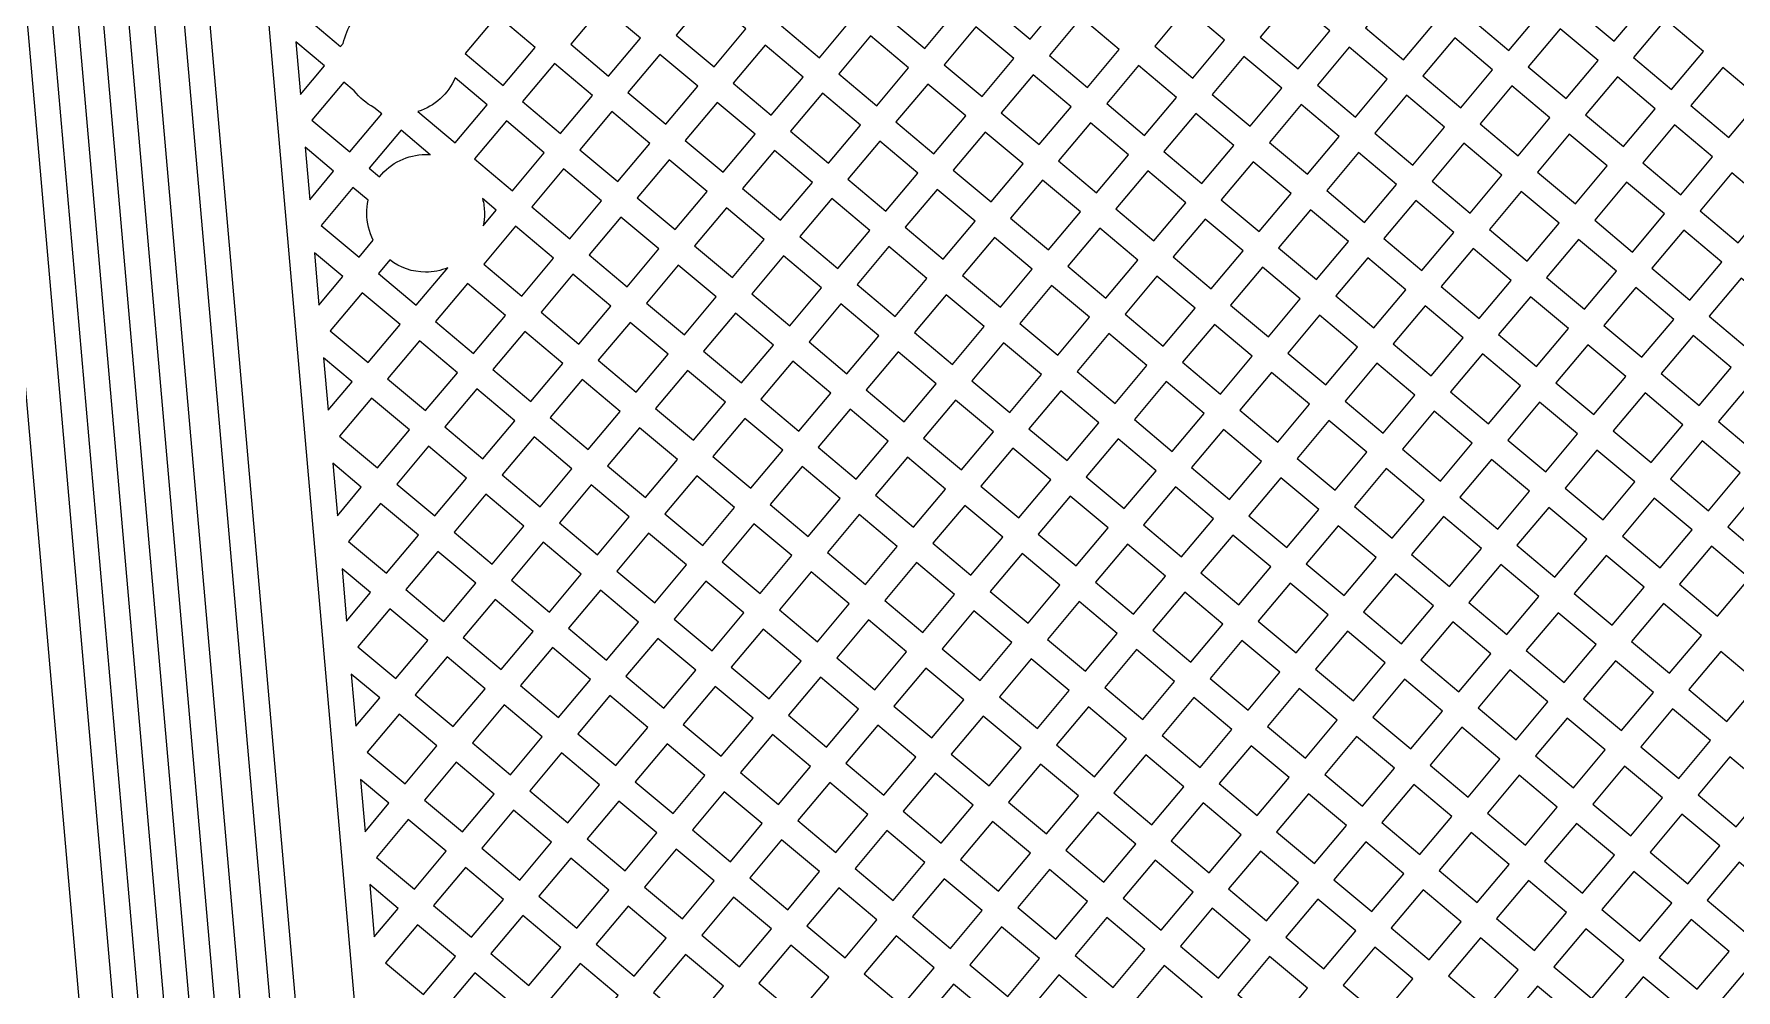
# Model space of a CAD drawing. Extents: x 592 to 965, y 89 to 353.
# Drawn here: x 665.55 to 670.69, y 137.94 to 140.83 of the extents above; entities that cross this region are included whole.
import ezdxf

# ---------------------------------------------------------------- set-up
doc = ezdxf.new("R2010")
doc.units = 0
doc.layers.add('bak_bak_ttr1-bcq8120', color=8, linetype='Continuous')

msp = doc.modelspace()

# ---------------------------------------------------------------- linework, layer by layer
at = {"layer": 'bak_bak_ttr1-bcq8120'}
for p, q in [((666.3376, 140.8056), (666.3514, 140.6471)), ((666.3654, 140.487), (666.3793, 140.3287)), ((666.3933, 140.1684), (666.4072, 140.0102)), ((666.4212, 139.8501), (666.435, 139.6918)), ((666.449, 139.5316), (666.4629, 139.3733)), ((666.4769, 139.2128), (666.4908, 139.0548)), ((666.5048, 138.8946), (666.5186, 138.7364)), ((666.5326, 138.5761), (666.5465, 138.4179)), ((666.5605, 138.2577), (666.5743, 138.0995))]:
    msp.add_line(p, q, dxfattribs=at)
for points in [[(665.8218, 187.6646, 0.034712), (665.9278, 182.3726), (666.0231, 181.7767, 0.047739), (666.8894, 179.2251, 0.022105), (667.1702, 178.6688), (667.2772, 178.4781, -0.077637), (669.404, 172.7601), (669.4471, 172.5491, -0.076833), (669.6846, 168.9622), (669.0222, 161.3909, -0.100018), (666.8937, 154.1699), (666.5191, 153.4607, 0.100044), (665.4336, 149.7784, 0.016847), (665.3841, 148.8547, 0.034667), (665.3919, 148.6961, -0.024933), (665.3922, 148.6924), (666.9182, 131.2461, 0.199042)], [(668.5486, 161.4414, -0.101561), (666.4053, 154.2514), (666.1236, 153.7259, 0.101681), (664.9585, 149.8155, 0.006169), (664.9345, 149.495, -0.010796), (664.9344, 149.4937, 0.004199), (664.9227, 149.2755, -0.016342), (664.9225, 149.2732, 0.00931), (664.9097, 148.7881, 0.02314), (664.913, 148.7266), (666.4587, 131.0687, 0.198924)], [(668.6959, 161.378, -0.101235), (666.57, 154.229), (666.2453, 153.6215, 0.101266), (665.1108, 149.8049, -0.003174), (665.0983, 149.6512, -0.008821), (665.0983, 149.6503, 0.003222), (665.0866, 149.4854, -0.00998), (665.0866, 149.4842, 0.004173), (665.0751, 149.27, -0.010765), (665.0751, 149.2686, 0.006649), (665.0642, 148.9264, -0.016591), (665.0641, 148.924, 0.013111), (665.0651, 148.7941, -0.040326), (665.0649, 148.788, 0.01914), (665.0645, 148.7794, 0.028636), (665.0692, 148.7133, 0.005084), (665.0731, 148.6635, -0.017693), (665.0732, 148.6609), (666.6037, 131.166, 0.198848)], [(668.8492, 161.3609, -0.099797), (666.7513, 154.234), (666.3434, 153.4601, 0.099806), (665.2643, 149.7914), (665.2386, 149.4734, 0.004174), (665.2274, 149.2616, -0.011025), (665.2273, 149.2602, 0.006623), (665.2166, 148.9234, -0.010285), (665.2166, 148.9221, 0.026067), (665.2247, 148.689, -0.017374), (665.225, 148.6866), (666.7553, 131.1892, 0.199826)], [(669.8485, 129.8112), (669.8299, 130.0796), (669.3527, 130.48, 0.19889), (668.4523, 130.7641), (667.2498, 130.6592, -0.200363), (666.7976, 130.8035), (666.6468, 130.9302, -0.198806), (666.5277, 131.1593), (664.9883, 148.7791, -0.019304), (664.9889, 148.7936, -0.013129), (664.988, 148.9277)], [(670.3156, 129.6822, 0.293484), (670.387, 129.8573, 0.17502), (670.1924, 130.1903), (669.6758, 130.6238, 0.198643), (668.6766, 130.9382), (667.2425, 130.8127, -0.138826), (666.9554, 130.8784, -0.037956), (666.8922, 130.9231, -0.020684), (666.8898, 130.925), (666.7539, 131.0394, -0.198537), (666.6792, 131.1852), (665.1491, 148.6798, -0.026648), (665.1405, 148.9262)], [(670.5956, 129.9308), (670.6078, 130.0711), (670.5793, 130.1325, 0.043847), (670.5336, 130.1781), (669.7361, 130.847, 0.198775), (668.8563, 131.1245), (667.1843, 130.9788, -0.20211), (666.989, 131.0414), (666.9119, 131.1061, -0.198938), (666.8422, 131.2394), (665.3159, 148.6895, -0.034151), (665.3078, 148.8562)], [(669.7338, 129.6506, -2.324309), (669.4793, 129.6942), (669.511, 129.9552, 0.053311), (669.4578, 130.0343), (669.2603, 130.2696), (669.1051, 130.4001, 0.198058), (668.4618, 130.6019), (667.2963, 130.5001, -0.198901), (666.6642, 130.6997), (666.4998, 130.8375, -0.198924), (666.3828, 131.0621), (664.8335, 148.7881)], [(664.733, 148.7458), (666.2813, 131.0532, 0.212059), (666.4512, 130.7454), (666.5987, 130.6217, 0.198907), (667.3053, 130.3986), (668.4708, 130.5003, -0.203196), (669.0518, 130.3119, -0.069722), (669.0574, 130.3076, -0.043755), (669.0605, 130.3045), (669.1885, 130.1965), (669.3345, 130.0225, -0.127447), (669.3374, 130.0168), (669.3592, 129.9137, -0.08651), (669.3593, 129.9093), (669.3511, 129.8419, -0.254942), (669.3069, 129.6775, 0.188004), (669.2957, 129.4552, -0.196636), (669.3653, 129.3399, 0.176217), (669.5533, 129.2473)], [(667.0521, 131.7643), (666.988, 132.4978, -0.110886), (666.9812, 132.5754), (665.602, 148.3434, -0.242617), (665.6461, 148.4511)], [(666.5589, 140.4242), (666.5903, 140.3978, -0.229125), (666.7296, 140.4653, -0.020109), (666.7438, 140.4647)], [(666.9017, 140.3322, -0.063705), (666.9074, 140.2875, -0.053084), (666.9035, 140.2501)], [(666.7966, 140.1228, -0.096939), (666.7296, 140.1097, -0.165683), (666.6211, 140.1466), (666.5867, 140.1056)]]:
    msp.add_lwpolyline(points, format="xyb", dxfattribs=at)
for points in [[(666.3578, 140.8881), (666.4727, 140.7916), (666.4807, 140.8012, -0.201901), (666.5586, 140.9151), (666.4541, 141.0028)], [(666.7065, 140.5955), (666.819, 140.501), (666.9153, 140.6158), (666.8188, 140.6967, -0.223306)], [(666.3857, 140.5695), (666.5005, 140.4732), (666.5969, 140.588), (666.5735, 140.6076, -0.111552), (666.5135, 140.658), (666.4821, 140.6843)], [(666.4135, 140.251), (666.5283, 140.1546), (666.5715, 140.2061, -0.119389), (666.5518, 140.2875, -0.056048), (666.5563, 140.3269), (666.5099, 140.3658)]]:
    msp.add_lwpolyline(points, format="xyb", close=True, dxfattribs=at)
for points in [[(668.4418, 140.9098), (668.5566, 140.8135), (668.653, 140.9284), (668.5382, 141.0247)], [(670.2073, 140.9039), (670.3222, 140.8075), (670.4186, 140.9223), (670.3036, 141.0187)], [(667.805, 140.8542), (667.9197, 140.7579), (668.0161, 140.8727), (667.9013, 140.969)], [(668.1234, 140.882), (668.2382, 140.7857), (668.3344, 140.9004), (668.2196, 140.9967)], [(669.5704, 140.8482), (669.6853, 140.7517), (669.7816, 140.8666), (669.6667, 140.963)], [(669.889, 140.876), (670.0036, 140.7798), (670.1, 140.8945), (669.9853, 140.9907)], [(667.1681, 140.7985), (667.2828, 140.7022), (667.3791, 140.8169), (667.2643, 140.9132)], [(667.4865, 140.8263), (667.6013, 140.73), (667.6976, 140.8448), (667.5828, 140.9411)], [(668.9335, 140.7925), (669.0483, 140.6961), (669.1446, 140.8109), (669.0298, 140.9073)], [(669.2519, 140.8203), (669.3667, 140.724), (669.463, 140.8388), (669.3482, 140.9351)], [(666.8495, 140.7705), (666.9643, 140.6742), (667.0607, 140.7891), (666.9459, 140.8854)], [(668.2966, 140.7368), (668.4114, 140.6404), (668.5076, 140.7551), (668.3928, 140.8514)], [(668.6149, 140.7645), (668.7297, 140.6682), (668.8261, 140.7831), (668.7113, 140.8794)], [(670.062, 140.7308), (670.1769, 140.6343), (670.2732, 140.7491), (670.1583, 140.8456)], [(670.3806, 140.7585), (670.4954, 140.6622), (670.5917, 140.777), (670.4769, 140.8733)], [(667.6596, 140.681), (667.7744, 140.5847), (667.8708, 140.6995), (667.756, 140.7958)], [(667.9781, 140.7089), (668.0929, 140.6126), (668.1892, 140.7274), (668.0745, 140.8237)], [(669.7437, 140.7028), (669.8583, 140.6066), (669.9547, 140.7214), (669.84, 140.8176)], [(667.3412, 140.6532), (667.456, 140.5568), (667.5523, 140.6716), (667.4375, 140.7679)], [(669.1066, 140.6472), (669.2214, 140.5508), (669.3177, 140.6656), (669.203, 140.7619)], [(669.4251, 140.675), (669.54, 140.5786), (669.6363, 140.6934), (669.5214, 140.7898)], [(667.0227, 140.6252), (667.1374, 140.5289), (667.2338, 140.6438), (667.1191, 140.7401)], [(668.4697, 140.5915), (668.5845, 140.4951), (668.6807, 140.6098), (668.5659, 140.7061)], [(668.7881, 140.6192), (668.9029, 140.5229), (668.9993, 140.6378), (668.8845, 140.7341)], [(670.2353, 140.5854), (670.3501, 140.4891), (670.4464, 140.6038), (670.3316, 140.7001)], [(670.5537, 140.6132), (670.6685, 140.5169), (670.7649, 140.6317), (670.6501, 140.728)], [(667.8328, 140.5357), (667.9476, 140.4394), (668.0439, 140.5542), (667.9291, 140.6505)], [(668.1513, 140.5636), (668.2661, 140.4673), (668.3624, 140.5821), (668.2476, 140.6784)], [(669.5984, 140.5296), (669.713, 140.4334), (669.8093, 140.5482), (669.6947, 140.6444)], [(669.9167, 140.5576), (670.0316, 140.4611), (670.128, 140.576), (670.013, 140.6724)], [(667.1958, 140.4799), (667.3106, 140.3836), (667.407, 140.4985), (667.2922, 140.5948)], [(667.5144, 140.5079), (667.6292, 140.4115), (667.7255, 140.5263), (667.6107, 140.6226)], [(668.9612, 140.4739), (669.076, 140.3776), (669.1724, 140.4925), (669.0577, 140.5888)], [(669.2798, 140.5019), (669.3947, 140.4054), (669.491, 140.5202), (669.3761, 140.6167)], [(666.8774, 140.4521), (666.9922, 140.3558), (667.0884, 140.4705), (666.9737, 140.5668)], [(668.6429, 140.4462), (668.7577, 140.3498), (668.8539, 140.4645), (668.7391, 140.5608)], [(670.4085, 140.4401), (670.5233, 140.3437), (670.6196, 140.4585), (670.5048, 140.5549)], [(668.006, 140.3904), (668.1207, 140.2941), (668.2171, 140.4089), (668.1023, 140.5052)], [(668.3244, 140.4183), (668.4392, 140.322), (668.5355, 140.4368), (668.4208, 140.5331)], [(669.7714, 140.3844), (669.8863, 140.288), (669.9826, 140.4028), (669.8677, 140.4992)], [(670.09, 140.4122), (670.2048, 140.3159), (670.3011, 140.4307), (670.1863, 140.527)], [(667.369, 140.3346), (667.4838, 140.2383), (667.5802, 140.3532), (667.4654, 140.4495)], [(667.6875, 140.3626), (667.8023, 140.2663), (667.8986, 140.381), (667.7838, 140.4773)], [(669.1344, 140.3286), (669.2493, 140.2322), (669.3457, 140.3471), (669.2308, 140.4435)], [(669.4531, 140.3565), (669.5677, 140.2602), (669.664, 140.375), (669.5494, 140.4712)], [(667.0505, 140.3068), (667.1653, 140.2104), (667.2616, 140.3252), (667.1468, 140.4215)], [(668.4976, 140.273), (668.6124, 140.1767), (668.7087, 140.2915), (668.5939, 140.3878)], [(668.8161, 140.3009), (668.9308, 140.2045), (669.027, 140.3192), (668.9123, 140.4155)], [(670.2631, 140.2669), (670.3779, 140.1705), (670.4743, 140.2854), (670.3595, 140.3817)], [(670.5816, 140.2948), (670.6964, 140.1985), (670.7927, 140.3132), (670.6779, 140.4095)], [(667.8607, 140.2173), (667.9755, 140.1209), (668.0718, 140.2357), (667.957, 140.332)], [(668.1791, 140.2451), (668.2939, 140.1488), (668.3902, 140.2636), (668.2755, 140.3599)], [(669.9447, 140.239), (670.0595, 140.1427), (670.1558, 140.2575), (670.041, 140.3538)], [(667.5421, 140.1893), (667.6569, 140.093), (667.7533, 140.2079), (667.6386, 140.3042)], [(669.3077, 140.1832), (669.4223, 140.087), (669.5188, 140.2019), (669.4041, 140.2981)], [(669.6261, 140.2113), (669.741, 140.1148), (669.8373, 140.2296), (669.7224, 140.3261)], [(666.9052, 140.1336), (667.02, 140.0373), (667.1164, 140.1521), (667.0016, 140.2484)], [(667.2237, 140.1615), (667.3385, 140.0651), (667.4348, 140.1799), (667.32, 140.2762)], [(668.6707, 140.1277), (668.7855, 140.0314), (668.8819, 140.1462), (668.7671, 140.2425)], [(668.9892, 140.1556), (669.1041, 140.0591), (669.2003, 140.1738), (669.0854, 140.2702)], [(670.4363, 140.1216), (670.5511, 140.0253), (670.6474, 140.1401), (670.5326, 140.2364)], [(668.0339, 140.072), (668.1486, 139.9757), (668.2449, 140.0904), (668.1301, 140.1867)], [(668.3523, 140.0998), (668.4671, 140.0035), (668.5634, 140.1183), (668.4486, 140.2146)], [(669.7994, 140.0659), (669.9142, 139.9695), (670.0105, 140.0843), (669.8957, 140.1806)], [(670.1178, 140.0937), (670.2326, 139.9974), (670.3289, 140.1122), (670.2141, 140.2085)], [(667.3969, 140.0162), (667.5116, 139.9199), (667.6079, 140.0346), (667.4932, 140.1309)], [(667.7153, 140.044), (667.8301, 139.9477), (667.9265, 140.0626), (667.8117, 140.1589)], [(669.1625, 140.0101), (669.2771, 139.9139), (669.3734, 140.0286), (669.2587, 140.1248)], [(669.4807, 140.038), (669.5956, 139.9416), (669.692, 140.0565), (669.5771, 140.1529)], [(666.7598, 139.9604), (666.8747, 139.864), (666.971, 139.9789), (666.8562, 140.0752)], [(667.0784, 139.9883), (667.1932, 139.8919), (667.2895, 140.0068), (667.1747, 140.1031)], [(668.8439, 139.9824), (668.9588, 139.886), (669.0551, 140.0008), (668.9402, 140.0972)], [(670.6094, 139.9763), (670.7242, 139.88), (670.8206, 139.9948), (670.7058, 140.0911)], [(666.4414, 139.9325), (666.5562, 139.8362), (666.6525, 139.951), (666.5377, 140.0473)], [(668.207, 139.9267), (668.3218, 139.8304), (668.4181, 139.9451), (668.3033, 140.0414)], [(668.5254, 139.9545), (668.6402, 139.8582), (668.7365, 139.973), (668.6218, 140.0693)], [(669.9725, 139.9206), (670.0873, 139.8242), (670.1837, 139.939), (670.0689, 140.0354)], [(670.291, 139.9484), (670.4058, 139.8521), (670.5021, 139.9669), (670.3873, 140.0632)], [(667.57, 139.8709), (667.6848, 139.7745), (667.7811, 139.8893), (667.6663, 139.9856)], [(667.8885, 139.8987), (668.0032, 139.8024), (668.0996, 139.9173), (667.9849, 140.0136)], [(669.3355, 139.865), (669.4504, 139.7685), (669.5467, 139.8832), (669.4317, 139.9796)], [(669.654, 139.8926), (669.7688, 139.7963), (669.8652, 139.9112), (669.7504, 140.0075)], [(666.933, 139.815), (667.0478, 139.7187), (667.1442, 139.8336), (667.0294, 139.9299)], [(667.2516, 139.843), (667.3663, 139.7467), (667.4627, 139.8615), (667.3479, 139.9578)], [(668.6986, 139.8092), (668.8135, 139.7128), (668.9098, 139.8276), (668.7949, 139.924)], [(669.0172, 139.837), (669.1318, 139.7408), (669.2282, 139.8556), (669.1135, 139.9518)], [(666.6146, 139.7872), (666.7294, 139.6909), (666.8257, 139.8056), (666.7109, 139.902)], [(668.0616, 139.7534), (668.1764, 139.6571), (668.2728, 139.772), (668.158, 139.8683)], [(668.3802, 139.7814), (668.4949, 139.6851), (668.5912, 139.7998), (668.4765, 139.8961)], [(670.1457, 139.7753), (670.2605, 139.679), (670.3568, 139.7937), (670.242, 139.89)], [(670.4642, 139.8031), (670.5789, 139.7068), (670.6753, 139.8216), (670.5605, 139.9179)], [(667.7432, 139.7256), (667.858, 139.6293), (667.9542, 139.744), (667.8395, 139.8403)], [(669.5088, 139.7195), (669.6236, 139.6232), (669.7198, 139.7379), (669.605, 139.8342)], [(669.8272, 139.7473), (669.942, 139.651), (670.0384, 139.7659), (669.9236, 139.8622)], [(667.1062, 139.6697), (667.221, 139.5734), (667.3173, 139.6883), (667.2026, 139.7846)], [(667.4247, 139.6977), (667.5395, 139.6014), (667.6358, 139.7162), (667.521, 139.8125)], [(668.8719, 139.6638), (668.9865, 139.5676), (669.0829, 139.6824), (668.9682, 139.7786)], [(669.1902, 139.6918), (669.3051, 139.5954), (669.4015, 139.7102), (669.2865, 139.8066)], [(670.6373, 139.6578), (670.7521, 139.5615), (670.8484, 139.6763), (670.7336, 139.7726)], [(666.4693, 139.6141), (666.5841, 139.5177), (666.6804, 139.6325), (666.5656, 139.7289)], [(666.7878, 139.6419), (666.9026, 139.5456), (666.9988, 139.6603), (666.884, 139.7567)], [(668.2348, 139.6081), (668.3495, 139.5118), (668.446, 139.6267), (668.3312, 139.723)], [(668.5533, 139.6361), (668.6682, 139.5397), (668.7645, 139.6544), (668.6496, 139.7508)], [(670.0003, 139.602), (670.1151, 139.5057), (670.2115, 139.6206), (670.0967, 139.7169)], [(670.3189, 139.63), (670.4337, 139.5336), (670.53, 139.6484), (670.4152, 139.7448)], [(667.5979, 139.5524), (667.7126, 139.4561), (667.809, 139.5709), (667.6942, 139.6672)], [(667.9163, 139.5803), (668.0311, 139.4839), (668.1274, 139.5987), (668.0126, 139.695)], [(669.3635, 139.5464), (669.4783, 139.4501), (669.5746, 139.5649), (669.4598, 139.6612)], [(669.682, 139.5743), (669.7968, 139.4779), (669.893, 139.5926), (669.7782, 139.6889)], [(666.9609, 139.4966), (667.0757, 139.4003), (667.172, 139.515), (667.0572, 139.6114)], [(667.2793, 139.5244), (667.3941, 139.4281), (667.4905, 139.543), (667.3757, 139.6393)], [(669.0449, 139.5186), (669.1598, 139.4222), (669.2561, 139.537), (669.1412, 139.6334)], [(666.6425, 139.4687), (666.7573, 139.3724), (666.8536, 139.4872), (666.7388, 139.5835)], [(668.4079, 139.4628), (668.5228, 139.3664), (668.6193, 139.4813), (668.5043, 139.5777)], [(668.7266, 139.4907), (668.8413, 139.3945), (668.9375, 139.5092), (668.8229, 139.6054)], [(670.1735, 139.4567), (670.2883, 139.3604), (670.3847, 139.4753), (670.2699, 139.5716)], [(670.492, 139.4847), (670.6068, 139.3884), (670.7031, 139.5032), (670.5883, 139.5995)], [(667.771, 139.4071), (667.8858, 139.3108), (667.9822, 139.4256), (667.8674, 139.5219)], [(668.0895, 139.435), (668.2043, 139.3387), (668.3006, 139.4534), (668.1858, 139.5497)], [(669.5367, 139.4011), (669.6514, 139.3048), (669.7478, 139.4196), (669.633, 139.5159)], [(669.8551, 139.4289), (669.9699, 139.3326), (670.0661, 139.4473), (669.9514, 139.5436)], [(667.1341, 139.3513), (667.2489, 139.255), (667.3452, 139.3697), (667.2304, 139.4661)], [(667.4525, 139.3791), (667.5673, 139.2828), (667.6637, 139.3977), (667.5489, 139.494)], [(668.8996, 139.3455), (669.0146, 139.2491), (669.1108, 139.3638), (668.9959, 139.4602)], [(669.2182, 139.3732), (669.333, 139.2769), (669.4293, 139.3917), (669.3145, 139.488)], [(666.497, 139.2954), (666.6118, 139.1991), (666.7083, 139.314), (666.5935, 139.4104)], [(666.8156, 139.3234), (666.9304, 139.2271), (667.0267, 139.3419), (666.912, 139.4382)], [(668.2627, 139.2897), (668.3776, 139.1933), (668.4739, 139.308), (668.3589, 139.4044)], [(668.5812, 139.3174), (668.6959, 139.2212), (668.7923, 139.3361), (668.6776, 139.4323)], [(670.3467, 139.3114), (670.4614, 139.2151), (670.5578, 139.33), (670.443, 139.4263)], [(670.6652, 139.3394), (670.78, 139.2431), (670.8763, 139.3578), (670.7615, 139.4542)], [(667.9442, 139.2618), (668.059, 139.1655), (668.1553, 139.2803), (668.0405, 139.3766)], [(669.7098, 139.2558), (669.8246, 139.1595), (669.9209, 139.2743), (669.8061, 139.3706)], [(670.0283, 139.2837), (670.1431, 139.1873), (670.2393, 139.302), (670.1245, 139.3983)], [(667.3072, 139.206), (667.422, 139.1097), (667.5183, 139.2245), (667.4035, 139.3208)], [(667.6256, 139.2338), (667.7404, 139.1375), (667.8368, 139.2524), (667.722, 139.3487)], [(669.0729, 139.2001), (669.1877, 139.1038), (669.284, 139.2185), (669.1692, 139.3148)], [(669.3913, 139.2279), (669.5061, 139.1316), (669.6025, 139.2464), (669.4877, 139.3427)], [(666.6702, 139.1501), (666.785, 139.0538), (666.8814, 139.1688), (666.7667, 139.2651)], [(666.9888, 139.1782), (667.1036, 139.0818), (667.1999, 139.1966), (667.0851, 139.2929)], [(668.4359, 139.1443), (668.5506, 139.0481), (668.6469, 139.1628), (668.5322, 139.259)], [(668.7542, 139.1722), (668.8692, 139.0758), (668.9656, 139.1907), (668.8507, 139.2871)], [(670.2014, 139.1383), (670.3162, 139.042), (670.4124, 139.1567), (670.2977, 139.253)], [(670.5198, 139.1661), (670.6346, 139.0698), (670.731, 139.1847), (670.6162, 139.281)], [(667.7988, 139.0885), (667.9136, 138.9922), (668.01, 139.1071), (667.8952, 139.2034)], [(668.1173, 139.1165), (668.2323, 139.0201), (668.3286, 139.1349), (668.2137, 139.2313)], [(669.883, 139.1105), (669.9978, 139.0142), (670.0941, 139.129), (669.9793, 139.2253)], [(667.1619, 139.0328), (667.2767, 138.9365), (667.373, 139.0513), (667.2583, 139.1476)], [(667.4804, 139.0607), (667.5952, 138.9644), (667.6915, 139.0791), (667.5767, 139.1755)], [(669.2461, 139.0548), (669.3609, 138.9585), (669.4572, 139.0732), (669.3424, 139.1695)], [(669.5645, 139.0826), (669.6793, 138.9863), (669.7756, 139.1011), (669.6608, 139.1974)], [(666.8433, 139.0048), (666.9581, 138.9085), (667.0546, 139.0234), (666.9398, 139.1198)], [(668.609, 138.9991), (668.7239, 138.9027), (668.8202, 139.0174), (668.7053, 139.1138)], [(668.9275, 139.0268), (669.0423, 138.9305), (669.1387, 139.0454), (669.0239, 139.1417)], [(670.3746, 138.9931), (670.4894, 138.8967), (670.5856, 139.0114), (670.4708, 139.1078)], [(666.525, 138.9771), (666.6398, 138.8808), (666.736, 138.9954), (666.6212, 139.0917)], [(667.972, 138.9432), (668.0869, 138.8468), (668.1833, 138.9617), (668.0684, 139.0581)], [(668.2906, 138.9711), (668.4053, 138.8749), (668.5016, 138.9897), (668.387, 139.0859)], [(669.7377, 138.9373), (669.8525, 138.841), (669.9488, 138.9558), (669.834, 139.0521)], [(670.0561, 138.9652), (670.1709, 138.8689), (670.2672, 138.9837), (670.1525, 139.08)], [(667.3351, 138.8876), (667.4499, 138.7912), (667.5462, 138.906), (667.4314, 139.0024)], [(667.6536, 138.9154), (667.7683, 138.8191), (667.8646, 138.9339), (667.7498, 139.0302)], [(669.1007, 138.8815), (669.2155, 138.7852), (669.3119, 138.9001), (669.1971, 138.9964)], [(669.4192, 138.9095), (669.534, 138.8132), (669.6303, 138.9279), (669.5155, 139.0242)], [(666.6982, 138.8318), (666.813, 138.7355), (666.9092, 138.8501), (666.7943, 138.9465)], [(667.0165, 138.8595), (667.1313, 138.7632), (667.2277, 138.8782), (667.113, 138.9745)], [(668.7823, 138.8537), (668.897, 138.7574), (668.9933, 138.8721), (668.8785, 138.9684)], [(670.5478, 138.8478), (670.6625, 138.7514), (670.7588, 138.8661), (670.644, 138.9624)], [(668.1452, 138.7978), (668.2599, 138.7016), (668.3563, 138.8165), (668.2416, 138.9127)], [(668.4637, 138.8259), (668.5786, 138.7295), (668.6749, 138.8443), (668.56, 138.9407)], [(669.9108, 138.792), (670.0256, 138.6957), (670.1219, 138.8105), (670.0071, 138.9068)], [(670.2293, 138.8199), (670.3441, 138.7236), (670.4404, 138.8384), (670.3256, 138.9347)], [(667.5083, 138.7422), (667.623, 138.6459), (667.7193, 138.7607), (667.6046, 138.857)], [(667.8267, 138.7701), (667.9416, 138.6737), (668.0379, 138.7884), (667.923, 138.8849)], [(669.2738, 138.7362), (669.3886, 138.6399), (669.485, 138.7548), (669.3703, 138.8511)], [(669.5924, 138.7642), (669.7072, 138.6679), (669.8035, 138.7826), (669.6887, 138.8789)], [(666.8713, 138.6865), (666.9861, 138.5902), (667.0823, 138.7048), (666.9675, 138.8011)], [(667.1896, 138.7142), (667.3045, 138.6179), (667.4009, 138.7329), (667.2861, 138.8292)], [(668.6369, 138.6805), (668.7517, 138.5842), (668.8481, 138.699), (668.7333, 138.7953)], [(668.9554, 138.7084), (669.0702, 138.6121), (669.1665, 138.7268), (669.0517, 138.8231)], [(670.4024, 138.6746), (670.5172, 138.5782), (670.6136, 138.6931), (670.4988, 138.7894)], [(666.5528, 138.6586), (666.6676, 138.5623), (666.764, 138.6771), (666.6492, 138.7734)], [(668, 138.6247), (668.1146, 138.5285), (668.2109, 138.6432), (668.0963, 138.7395)], [(668.3183, 138.6526), (668.4332, 138.5562), (668.5296, 138.6711), (668.4147, 138.7675)], [(670.084, 138.6467), (670.1988, 138.5504), (670.2951, 138.6652), (670.1803, 138.7615)], [(667.3628, 138.5689), (667.4776, 138.4726), (667.574, 138.5876), (667.4593, 138.6839)], [(667.6814, 138.597), (667.7963, 138.5005), (667.8926, 138.6153), (667.7777, 138.7117)], [(669.447, 138.5909), (669.5618, 138.4946), (669.6582, 138.6095), (669.5434, 138.7058)], [(669.7656, 138.6189), (669.8803, 138.5226), (669.9766, 138.6373), (669.8618, 138.7336)], [(667.0445, 138.5412), (667.1593, 138.4449), (667.2555, 138.5595), (667.1407, 138.6559)], [(668.8101, 138.5352), (668.9249, 138.4389), (669.0212, 138.5537), (668.9064, 138.65)], [(669.1286, 138.5631), (669.2434, 138.4668), (669.3396, 138.5815), (669.2249, 138.6778)], [(670.5756, 138.5293), (670.6904, 138.4329), (670.7867, 138.5477), (670.6719, 138.6441)], [(666.726, 138.5133), (666.8408, 138.417), (666.9371, 138.5318), (666.8224, 138.6281)], [(668.173, 138.4795), (668.2879, 138.3831), (668.3842, 138.4978), (668.2693, 138.5943)], [(668.4916, 138.5072), (668.6064, 138.4109), (668.7028, 138.5258), (668.588, 138.6221)], [(669.9387, 138.4736), (670.0535, 138.3773), (670.1498, 138.492), (670.035, 138.5883)], [(670.2571, 138.5014), (670.3719, 138.4051), (670.4683, 138.5199), (670.3535, 138.6162)], [(667.536, 138.4236), (667.6509, 138.3272), (667.7473, 138.4422), (667.6324, 138.5386)], [(667.8547, 138.4515), (667.9693, 138.3553), (668.0657, 138.4701), (667.951, 138.5663)], [(669.3017, 138.4178), (669.4165, 138.3215), (669.5128, 138.4362), (669.398, 138.5325)], [(669.6202, 138.4456), (669.7349, 138.3493), (669.8313, 138.4642), (669.7166, 138.5605)], [(666.8991, 138.368), (667.0139, 138.2717), (667.1103, 138.3865), (666.9955, 138.4828)], [(667.2176, 138.3959), (667.3324, 138.2996), (667.4286, 138.4143), (667.3138, 138.5105)], [(668.9833, 138.3899), (669.0981, 138.2936), (669.1944, 138.4084), (669.0796, 138.5047)], [(666.5807, 138.3402), (666.6955, 138.2439), (666.7918, 138.3586), (666.677, 138.4549)], [(668.3463, 138.3341), (668.4611, 138.2378), (668.5574, 138.3525), (668.4426, 138.4489)], [(668.6647, 138.3619), (668.7795, 138.2656), (668.8759, 138.3805), (668.7611, 138.4768)], [(670.1119, 138.3283), (670.2267, 138.232), (670.323, 138.3467), (670.2082, 138.443)], [(670.4303, 138.3561), (670.5451, 138.2598), (670.6414, 138.3746), (670.5266, 138.4709)], [(667.7093, 138.2782), (667.8239, 138.182), (667.9204, 138.297), (667.8057, 138.3932)], [(668.0277, 138.3064), (668.1426, 138.2099), (668.2389, 138.3247), (668.124, 138.4211)], [(669.4749, 138.2725), (669.5897, 138.1762), (669.686, 138.2909), (669.5712, 138.3872)], [(669.7933, 138.3003), (669.9081, 138.204), (670.0045, 138.3189), (669.8897, 138.4152)], [(667.0723, 138.2227), (667.1871, 138.1264), (667.2834, 138.2412), (667.1687, 138.3375)], [(667.3908, 138.2506), (667.5057, 138.1542), (667.6019, 138.2688), (667.487, 138.3653)], [(668.8379, 138.2166), (668.9527, 138.1203), (669.0491, 138.2352), (668.9343, 138.3315)], [(669.1564, 138.2446), (669.2712, 138.1483), (669.3675, 138.2631), (669.2528, 138.3594)], [(670.6035, 138.2108), (670.7183, 138.1145), (670.8146, 138.2293), (670.6998, 138.3256)], [(666.7539, 138.1949), (666.8687, 138.0986), (666.965, 138.2133), (666.8501, 138.3096)], [(668.201, 138.161), (668.3158, 138.0646), (668.4121, 138.1794), (668.2973, 138.2757)], [(668.5195, 138.1888), (668.6342, 138.0925), (668.7305, 138.2072), (668.6157, 138.3036)], [(670.285, 138.183), (670.3999, 138.0866), (670.4961, 138.2014), (670.3813, 138.2977)], [(667.8823, 138.133), (667.9972, 138.0366), (668.0937, 138.1516), (667.9787, 138.248)], [(669.648, 138.1272), (669.7628, 138.0309), (669.8591, 138.1456), (669.7443, 138.2419)], [(669.9665, 138.155), (670.0813, 138.0587), (670.1777, 138.1736), (670.0629, 138.2699)], [(667.2454, 138.0774), (667.3604, 137.981), (667.4567, 138.0958), (667.3418, 138.1922)], [(667.5641, 138.1052), (667.6787, 138.009), (667.7749, 138.1237), (667.6603, 138.2199)], [(669.011, 138.0713), (669.1258, 137.975), (669.2222, 138.0899), (669.1074, 138.1862)], [(669.3296, 138.0993), (669.4444, 138.003), (669.5407, 138.1178), (669.4259, 138.2141)], [(666.6085, 138.0217), (666.7233, 137.9253), (666.8197, 138.0402), (666.7049, 138.1365)], [(666.9271, 138.0496), (667.0418, 137.9533), (667.1381, 138.068), (667.0233, 138.1643)], [(668.3742, 138.0156), (668.4889, 137.9193), (668.5853, 138.0341), (668.4705, 138.1304)], [(668.6926, 138.0435), (668.8074, 137.9472), (668.9037, 138.0619), (668.7889, 138.1583)], [(670.1396, 138.0097), (670.2545, 137.9134), (670.3509, 138.0283), (670.2361, 138.1246)], [(670.4582, 138.0377), (670.573, 137.9414), (670.6693, 138.0561), (670.5545, 138.1524)], [(667.7371, 137.96), (667.852, 137.8636), (667.9482, 137.9783), (667.8333, 138.0747)], [(668.0556, 137.9876), (668.1704, 137.8913), (668.2668, 138.0063), (668.152, 138.1026)], [(669.5027, 137.954), (669.6175, 137.8577), (669.7139, 137.9725), (669.5991, 138.0688)], [(669.8212, 137.9819), (669.936, 137.8856), (670.0323, 138.0003), (669.9175, 138.0966)], [(667.1002, 137.9043), (667.2151, 137.8079), (667.3114, 137.9226), (667.1965, 138.019)], [(667.4187, 137.932), (667.5334, 137.8358), (667.6297, 137.9506), (667.5151, 138.0468)], [(669.1842, 137.926), (669.299, 137.8297), (669.3954, 137.9446), (669.2806, 138.0409)], [(666.7817, 137.8764), (666.8965, 137.7801), (666.9928, 137.8949), (666.8781, 137.9912)], [(668.5473, 137.8704), (668.6621, 137.774), (668.7584, 137.8888), (668.6436, 137.9851)], [(668.8658, 137.8982), (668.9806, 137.8019), (669.0768, 137.9166), (668.9621, 138.013)], [(670.3128, 137.8644), (670.4276, 137.7681), (670.524, 137.883), (670.4093, 137.9793)], [(670.6314, 137.8924), (670.7462, 137.7961), (670.8424, 137.9108), (670.7276, 138.0071)], [(668.2288, 137.8423), (668.3435, 137.746), (668.44, 137.861), (668.3252, 137.9573)], [(669.9944, 137.8366), (670.1092, 137.7402), (670.2055, 137.855), (670.0907, 137.9513)]]:
    msp.add_lwpolyline(points, close=True, dxfattribs=at)
for points in [[(666.3514, 140.6471), (666.4237, 140.7333), (666.3376, 140.8056)], [(666.7438, 140.4647), (666.6552, 140.539), (666.5589, 140.4242)], [(666.3793, 140.3287), (666.4515, 140.4148), (666.3654, 140.487)], [(666.9035, 140.2501), (666.9432, 140.2974), (666.9017, 140.3322)], [(666.4072, 140.0102), (666.4794, 140.0962), (666.3933, 140.1684)], [(666.5867, 140.1056), (666.7015, 140.0093), (666.7966, 140.1228)], [(666.435, 139.6918), (666.5072, 139.7778), (666.4212, 139.8501)], [(666.4629, 139.3733), (666.5351, 139.4594), (666.449, 139.5316)], [(666.4908, 139.0548), (666.5628, 139.1407), (666.4769, 139.2128)], [(666.5186, 138.7364), (666.5908, 138.8224), (666.5048, 138.8946)], [(666.5465, 138.4179), (666.6186, 138.5039), (666.5326, 138.5761)], [(666.5743, 138.0995), (666.6465, 138.1855), (666.5605, 138.2577)]]:
    msp.add_lwpolyline(points, dxfattribs=at)

doc.saveas('drawing.dxf')
